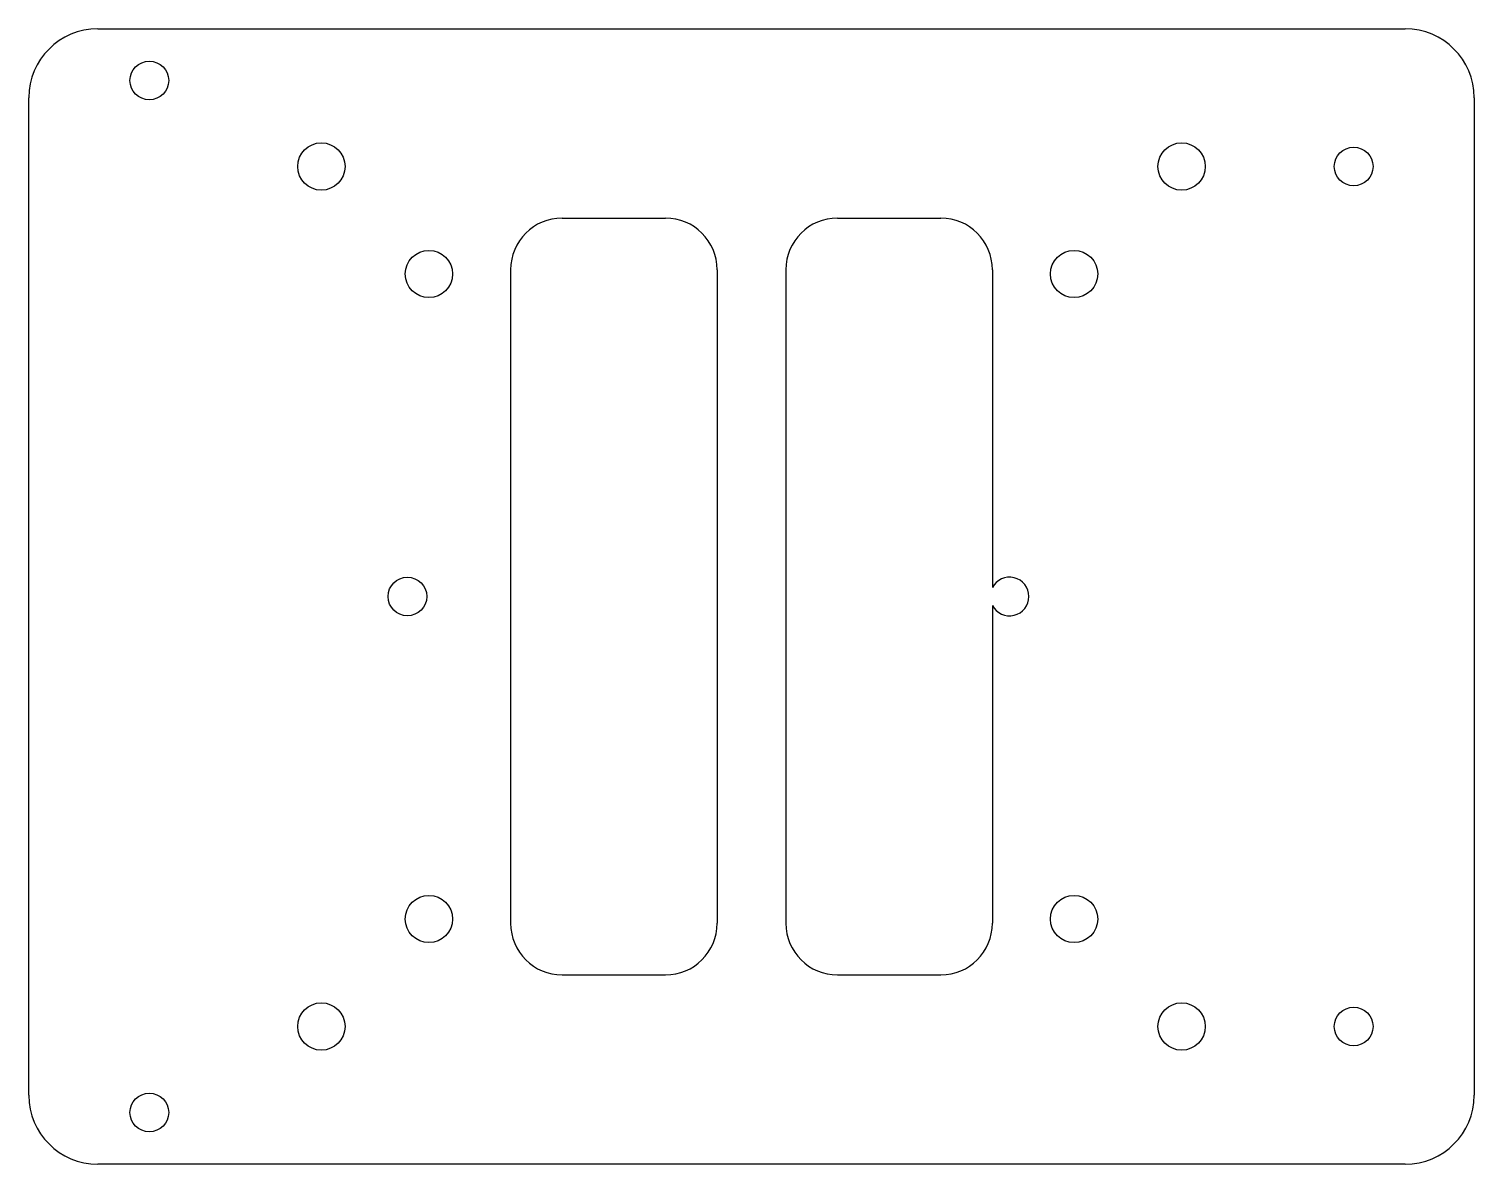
# Model space of a CAD drawing. Header units: millimetres. Extents: x -4 to 164, y -66 to 66.
import ezdxf

# ---------------------------------------------------------------- set-up
doc = ezdxf.new("R2010")
doc.units = ezdxf.units.MM

msp = doc.modelspace()

# ---------------------------------------------------------------- linework, layer by layer
for p, q in [((4, 66, 17.5), (156, 66, 17.5)), ((-4, -58, 17.5), (-4, 58, 17.5)), ((164, 58, 17.5), (164, -58, 17.5)), ((58, 44, 17.5), (70, 44, 17.5)), ((90, 44, 17.5), (102, 44, 17.5)), ((52, 38, 17.5), (52, -38, 17.5)), ((76, 38, 17.5), (76, -38, 17.5)), ((84, 38, 17.5), (84, -38, 17.5)), ((108, 38, 17.5), (108, 1.03, 17.5)), ((108, -1.03, 17.5), (108, -38, 17.5)), ((58, -44, 17.5), (70, -44, 17.5)), ((90, -44, 17.5), (102, -44, 17.5)), ((156, -66, 17.5), (4, -66, 17.5))]:
    msp.add_line(p, q)
for centre, radius in [((10, 60, 17.5), 2.25), ((30, 50, 17.5), 2.75), ((130, 50, 17.5), 2.75), ((150, 50, 17.5), 2.25), ((42.5, 37.5, 17.5), 2.75), ((117.5, 37.5, 17.5), 2.75), ((40, 0, 17.5), 2.25), ((42.5, -37.5, 17.5), 2.75), ((117.5, -37.5, 17.5), 2.75), ((30, -50, 17.5), 2.75), ((130, -50, 17.5), 2.75), ((150, -50, 17.5), 2.25), ((10, -60, 17.5), 2.25)]:
    msp.add_circle(centre, radius)
for centre, radius, start, end in [((4, 58, 17.5), 8, 90, 180), ((156, 58, 17.5), 8, 0, 90), ((58, 38, 17.5), 6, -270, -180), ((70, 38, 17.5), 6, 0, 90), ((90, 38, 17.5), 6, -270, -180), ((102, 38, 17.5), 6, 0, 90), ((110, 0, 17.5), 2.25, -152.734, 152.734), ((58, -38, 17.5), 6, 180, 270), ((70, -38, 17.5), 6, -90, 0), ((90, -38, 17.5), 6, 180, 270), ((102, -38, 17.5), 6, -90, 0), ((4, -58, 17.5), 8, 180, 270), ((156, -58, 17.5), 8, 270, 360)]:
    msp.add_arc(centre, radius, start, end)

doc.saveas('drawing.dxf')
